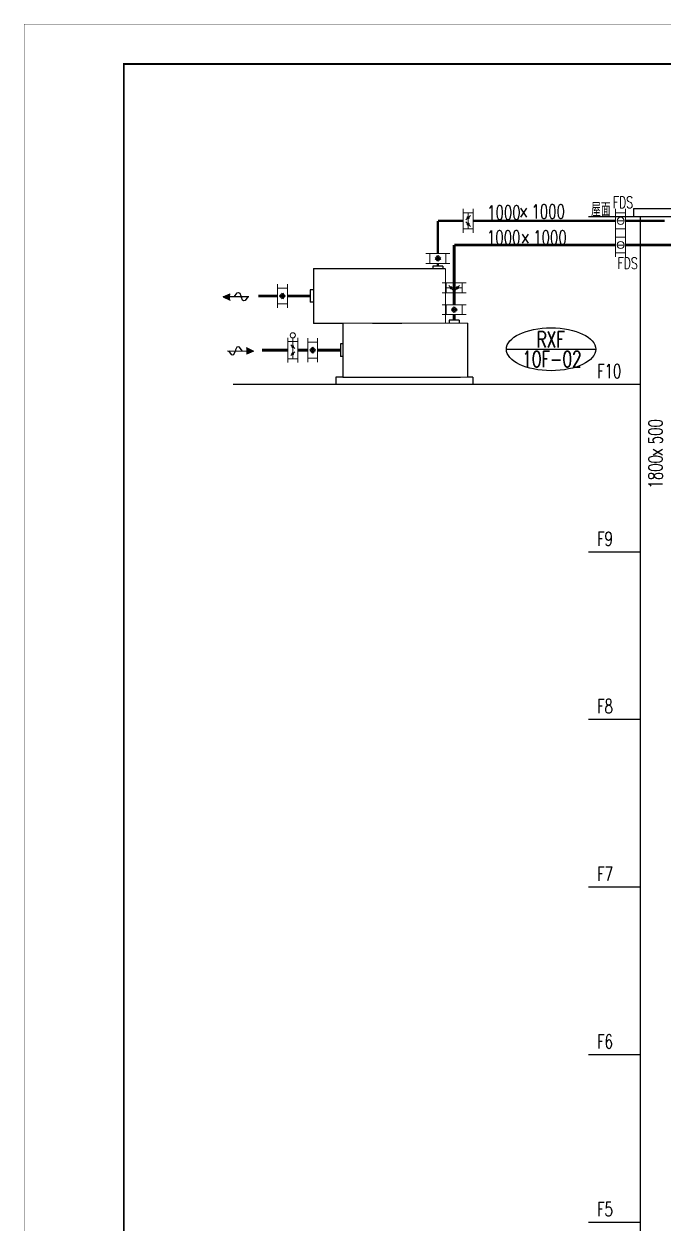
# Model space of a CAD drawing. Extents: x -778003 to -147913, y -2164908 to -814216.
# Drawn here: x -484128 to -468111, y -1140298 to -1110252 of the extents above; entities that cross this region are included whole.
import ezdxf

# ---------------------------------------------------------------- set-up
doc = ezdxf.new("R2010")
doc.units = 0
doc.header["$LTSCALE"] = 1000
doc.header["$MEASUREMENT"] = 0
doc.layers.get('0').update_dxf_attribs({"linetype": 'CONTINUOUS'})
for name, color, linetype in [('ACS_COM', 7, 'CONTINUOUS'), ('ACS_空调机组', 2, 'CONTINUOUS'), ('DUCT-排风标注', 3, 'CONTINUOUS'), ('H-DIM-设备', 3, 'CONTINUOUS')]:
    doc.layers.add(name, color=color, linetype=linetype)
doc.layers.add('ACS_FG_FL', color=7, linetype='CONTINUOUS', lineweight=15)
doc.layers.add('ACS_FG_FM', color=7, linetype='CONTINUOUS', lineweight=15)
doc.styles.add('JD', font='ROMANS2.shx', dxfattribs={"width": 0.7, "bigfont": 'HZDF2.shx'})

# ---------------------------------------------------------------- blocks, each defined once
blk = doc.blocks.new('A1')
for points, const_width in [([(-584266, -1025182), (-500166, -1025182), (-500166, -965782), (-584266, -965782)], 5), ([(-507666, -966782), (-581766, -966782), (-581766, -1024182), (-507666, -1024182)], 50)]:
    blk.add_lwpolyline(points, close=True, dxfattribs=dict(const_width=const_width))
at = {"const_width": 5}
blk.add_lwpolyline([(-584266, -995482), (-584066, -995482)], dxfattribs=at)

msp = doc.modelspace()

# ---------------------------------------------------------------- linework, layer by layer
for p, q in [((-469981.6, -1115075.7), (-468687.1, -1115075.7)), ((-469981.6, -1115075.7), (-468687.1, -1115075.7)), ((-469981.6, -1115075.8), (-468687.1, -1115075.8)), ((-469981.6, -1119275.8), (-468687.1, -1119275.8)), ((-469981.6, -1123475.8), (-468687.1, -1123475.8)), ((-469981.6, -1127675.9), (-468687.1, -1127675.9)), ((-469981.6, -1131875.9), (-468687.1, -1131875.9)), ((-469981.6, -1136076), (-468687.1, -1136076)), ((-469981.6, -1140276), (-468687.1, -1140276))]:
    msp.add_line(p, q)
at = {"color": 4}
for p, q in [((-479131.5, -1117091.4), (-478959.2, -1117010.7)), ((-478488.5, -1117086.4), (-479131.5, -1117091.4)), ((-478857.4, -1117089.2), (-478787.6, -1116991.1)), ((-478787.6, -1116991.1), (-478753.6, -1116982.3)), ((-478753.6, -1116982.3), (-478719.4, -1116993.4)), ((-478719.4, -1116993.4), (-478689.2, -1117064.1)), ((-478689.2, -1117064.1), (-478686.9, -1117079.1)), ((-478686.9, -1117079.1), (-478679.1, -1117104.1)), ((-478515, -1117086.6), (-478580.3, -1117178.5)), ((-479135.5, -1117091.4), (-478962, -1117169.4)), ((-478648.5, -1117176.2), (-478678.7, -1117105.4)), ((-478614.3, -1117187.3), (-478648.5, -1117176.2)), ((-478580.3, -1117178.5), (-478614.3, -1117187.3))]:
    msp.add_line(p, q, dxfattribs=at)
at = {"color": 3}
for p, q in [((-479024.7, -1118443.4), (-478381.8, -1118448.4)), ((-478998.2, -1118443.6), (-478932.9, -1118535.5)), ((-478932.9, -1118535.5), (-478898.9, -1118544.3)), ((-478898.9, -1118544.3), (-478864.7, -1118533.2)), ((-478864.7, -1118533.2), (-478834.5, -1118462.4)), ((-478826.4, -1118436.1), (-478834.1, -1118461.1)), ((-478824, -1118421.1), (-478826.4, -1118436.1)), ((-478793.8, -1118350.4), (-478824, -1118421.1)), ((-478759.6, -1118339.3), (-478793.8, -1118350.4)), ((-478725.6, -1118348.1), (-478759.6, -1118339.3)), ((-478655.9, -1118446.2), (-478725.6, -1118348.1)), ((-478381.8, -1118448.4), (-478554, -1118367.7)), ((-478377.8, -1118448.4), (-478551.3, -1118526.4))]:
    msp.add_line(p, q, dxfattribs=at)
msp.add_lwpolyline([(-481625.2, -1111254.7), (-401025.2, -1111254.7), (-401025.2, -1168654.7), (-481625.2, -1168654.7)], close=True)
at = {"color": 4, "const_width": 69}
for points in [[(-477775, -1117068.8), (-478252.7, -1117068.8)], [(-476951.7, -1117068.8), (-477525, -1117068.8)]]:
    msp.add_lwpolyline(points, dxfattribs=at)
at = {"color": 3, "const_width": 69}
for points in [[(-477516.4, -1118425.8), (-478165.5, -1118425.8)], [(-477017.3, -1118425.8), (-477266.4, -1118425.8)], [(-476194, -1118425.8), (-476767.3, -1118425.8)]]:
    msp.add_lwpolyline(points, dxfattribs=at)
at = {"color": 4}
msp.add_solid([(-478959.2, -1117010.7), (-479131.5, -1117091.4), (-478962, -1117169.4)], dxfattribs=at)
at = {"color": 3}
msp.add_solid([(-478554, -1118367.7), (-478381.8, -1118448.4), (-478551.3, -1118526.4)], dxfattribs=at)
at = {"layer": 'ACS_COM'}
for p, q in [((-468854.4, -1114875.7), (-468854.4, -1115075.7)), ((-468854.4, -1114875.7), (-465423.6, -1114875.7)), ((-468854.4, -1115075.7), (-465423.6, -1115075.7)), ((-468687.1, -1115075.7), (-468687.1, -1157376.2)), ((-476137.5, -1119104.3), (-476308.9, -1119104.3)), ((-476308.9, -1119104.3), (-476308.9, -1119275.7)), ((-476137.5, -1119104.3), (-476308.9, -1119104.3)), ((-476308.9, -1119104.3), (-476308.9, -1119275.7)), ((-472878.9, -1119104.3), (-473002.4, -1119104.3)), ((-472878.9, -1119104.3), (-472878.9, -1119275.7)), ((-472878.9, -1119104.3), (-472878.9, -1119275.7)), ((-478882.8, -1119275.8), (-468687.1, -1119275.8))]:
    msp.add_line(p, q, dxfattribs=at)
at = {"layer": 'ACS_COM', "color": 5, "const_width": 60}
for points in [[(-473753.4, -1115186.7), (-473753.4, -1116001.5)], [(-473121.5, -1115186.7), (-473753.4, -1115186.7)], [(-472516.8, -1115186.7), (-472871.5, -1115186.7)], [(-469298.1, -1115186.7), (-472871.5, -1115186.7)], [(-468067.8, -1115186.7), (-469048.1, -1115186.7)], [(-473753.4, -1116317.4), (-473753.4, -1116251.5)]]:
    msp.add_lwpolyline(points, dxfattribs=at)
at = {"layer": 'ACS_COM', "color": 2, "const_width": 69}
for points in [[(-473344.7, -1115790.7), (-469298.1, -1115790.7)], [(-473344.7, -1117286.1), (-473344.7, -1115790.7)], [(-473344.7, -1117674.4), (-473344.7, -1117536.1)]]:
    msp.add_lwpolyline(points, dxfattribs=at)
at = {"layer": 'ACS_COM', "color": 2}
msp.add_lwpolyline([(-469048.1, -1115790.7, 69, 69, 0), (-466938.9, -1115790.7, 68.6, 68.6, 0), (-466938.8, -1153945.3, 68.6, 68.6, 0), (-465470.1, -1153945.3, 68.6, 68.6, 0)], format="xyseb", dxfattribs=at)
at = {"layer": 'ACS_FG_FL'}
for p, q in [((-473121.5, -1115486.7), (-473121.5, -1114886.7)), ((-473121.5, -1114986.7), (-472871.5, -1114986.7)), ((-472871.5, -1115486.7), (-472871.5, -1114886.7)), ((-469298.1, -1114886.7), (-469298.1, -1115486.7)), ((-469048.1, -1114986.7), (-469298.1, -1114986.7)), ((-469048.1, -1114886.7), (-469048.1, -1115486.7)), ((-473121.5, -1115386.7), (-472871.5, -1115386.7)), ((-469048.1, -1115386.7), (-469298.1, -1115386.7)), ((-469298.1, -1115490.7), (-469298.1, -1116090.7)), ((-469048.1, -1115490.7), (-469048.1, -1116090.7)), ((-469048.1, -1115590.7), (-469298.1, -1115590.7)), ((-473453.4, -1116001.5), (-474053.4, -1116001.5)), ((-473953.4, -1116251.5), (-473953.4, -1116001.5)), ((-473553.4, -1116251.5), (-473553.4, -1116001.5)), ((-469048.1, -1115990.7), (-469298.1, -1115990.7)), ((-473453.4, -1116251.5), (-474053.4, -1116251.5)), ((-477775, -1116768.8), (-477775, -1117368.8)), ((-477525, -1116768.8), (-477525, -1117368.8)), ((-473044.7, -1116736.9), (-473644.7, -1116736.9)), ((-473544.7, -1116986.9), (-473544.7, -1116736.9)), ((-473144.7, -1116986.9), (-473144.7, -1116736.9)), ((-477525, -1116868.8), (-477775, -1116868.8)), ((-473044.7, -1116986.9), (-473644.7, -1116986.9)), ((-477525, -1117268.8), (-477775, -1117268.8)), ((-473044.7, -1117286.1), (-473644.7, -1117286.1)), ((-473544.7, -1117536.1), (-473544.7, -1117286.1)), ((-473144.7, -1117536.1), (-473144.7, -1117286.1)), ((-473044.7, -1117536.1), (-473644.7, -1117536.1)), ((-477017.3, -1118125.8), (-477017.3, -1118725.8)), ((-476767.3, -1118225.8), (-477017.3, -1118225.8)), ((-476767.3, -1118125.8), (-476767.3, -1118725.8)), ((-476767.3, -1118625.8), (-477017.3, -1118625.8))]:
    msp.add_line(p, q, dxfattribs=at)
at = {"layer": 'ACS_FG_FL', "color": 1}
for p, q in [((-477515.2, -1118118.2), (-477515.2, -1118733.4)), ((-477266.4, -1118204.6), (-477515.2, -1118204.6)), ((-477341.9, -1118386.2), (-477439.7, -1118288.5)), ((-477390.8, -1118204.6), (-477390.8, -1118118.2)), ((-477390.8, -1118204.6), (-477390.8, -1118647)), ((-477266.4, -1118118.2), (-477266.4, -1118733.4)), ((-477341.9, -1118465.4), (-477439.7, -1118563.2)), ((-477266.4, -1118647), (-477515.2, -1118647))]:
    msp.add_line(p, q, dxfattribs=at)
at = {"layer": 'ACS_FG_FL', "color": 1, "const_width": 34.6}
for points in [[(-477373.5, -1118337.3, -1), (-477408.1, -1118337.3, -1)], [(-477373.5, -1118514.3, -1), (-477408.1, -1118514.3, -1)]]:
    msp.add_lwpolyline(points, format="xyb", close=True, dxfattribs=at)
at = {"layer": 'ACS_FG_FL', "color": 1}
msp.add_circle((-477390.8, -1118053.4), 64.8, dxfattribs=at)
at = {"layer": 'ACS_FG_FM'}
for p, q in [((-472996.5, -1115386.7), (-472996.5, -1114986.7)), ((-473053.1, -1115163.3), (-472940, -1115050.1)), ((-473053.1, -1115210.1), (-472940, -1115323.3)), ((-469268.4, -1115186.7), (-469077.9, -1115186.7)), ((-469268.4, -1115790.7), (-469077.9, -1115790.7)), ((-473824.7, -1116150.2), (-473729.7, -1116055.2)), ((-473824.7, -1116102.7), (-473729.7, -1116197.8)), ((-473801, -1116079), (-473705.9, -1116174)), ((-473801, -1116174), (-473705.9, -1116079)), ((-473777.2, -1116055.2), (-473682.2, -1116150.2)), ((-473777.2, -1116197.8), (-473682.2, -1116102.7)), ((-477721.3, -1117092.6), (-477626.3, -1116997.5)), ((-477626.3, -1117140.1), (-477721.3, -1117045)), ((-477697.5, -1117116.3), (-477602.5, -1117021.3)), ((-477602.5, -1117116.3), (-477697.5, -1117021.3)), ((-477578.8, -1117092.6), (-477673.8, -1116997.5)), ((-477673.8, -1117140.1), (-477578.8, -1117045)), ((-473144.7, -1116861.9), (-473544.7, -1116861.9)), ((-473368.1, -1116918.5), (-473481.2, -1116805.3)), ((-473321.2, -1116918.5), (-473208.1, -1116805.3)), ((-473415.9, -1117434.8), (-473320.9, -1117339.8)), ((-473415.9, -1117387.3), (-473320.9, -1117482.3)), ((-473392.2, -1117363.5), (-473297.1, -1117458.6)), ((-473392.2, -1117458.6), (-473297.1, -1117363.5)), ((-473368.4, -1117339.8), (-473273.4, -1117434.8)), ((-473368.4, -1117482.3), (-473273.4, -1117387.3)), ((-476963.6, -1118449.6), (-476868.6, -1118354.5)), ((-476868.6, -1118497.1), (-476963.6, -1118402)), ((-476939.8, -1118473.3), (-476844.8, -1118378.3)), ((-476844.8, -1118473.3), (-476939.8, -1118378.3)), ((-476821.1, -1118449.6), (-476916.1, -1118354.5)), ((-476916.1, -1118497.1), (-476821.1, -1118402))]:
    msp.add_line(p, q, dxfattribs=at)
at = {"layer": 'ACS_FG_FM', "const_width": 40}
for points in [[(-473016.5, -1115106.7, -1), (-472976.5, -1115106.7, -1)], [(-473016.5, -1115266.7, -1), (-472976.5, -1115266.7, -1)], [(-473424.7, -1116881.9, -1), (-473424.7, -1116841.9, -1)], [(-473264.7, -1116881.9, -1), (-473264.7, -1116841.9, -1)]]:
    msp.add_lwpolyline(points, format="xyb", close=True, dxfattribs=at)
at = {"layer": 'ACS_FG_FM'}
for centre in [(-469173.1, -1115186.7), (-469173.1, -1115790.7)]:
    msp.add_circle(centre, 90, dxfattribs=at)
at = {"layer": 'ACS_空调机组', "color": 2}
for p, q in [((-473564.1, -1116390.3), (-476868.2, -1116390.3)), ((-476868.2, -1116390.3), (-476868.2, -1117747.3)), ((-473878.4, -1116317.4), (-473878.4, -1116390.3)), ((-473628.4, -1116317.4), (-473878.4, -1116317.4)), ((-473628.4, -1116317.4), (-473628.4, -1116390.3)), ((-476881.7, -1116912.6), (-476951.7, -1116912.6)), ((-476951.7, -1116912.6), (-476951.7, -1117225)), ((-476881.7, -1117225), (-476951.7, -1117225)), ((-473469.7, -1117674.4), (-473469.7, -1117747.3)), ((-473219.7, -1117674.4), (-473469.7, -1117674.4)), ((-473219.7, -1117674.4), (-473219.7, -1117747.3)), ((-476868.2, -1117747.3), (-476137.5, -1117747.3)), ((-476137.5, -1117747.3), (-476137.5, -1119104.3)), ((-473002.4, -1119104.3), (-473002.4, -1117747.3)), ((-476124, -1118269.6), (-476194, -1118269.6)), ((-476194, -1118269.6), (-476194, -1118582)), ((-476124, -1118582), (-476194, -1118582)), ((-476137.5, -1119104.3), (-473185.6, -1119104.3))]:
    msp.add_line(p, q, dxfattribs=at)
at = {"layer": 'ACS_空调机组', "color": 8}
msp.add_line((-475392.6, -1117747.3), (-474661.2, -1117747.3), dxfattribs=at)
at = {"layer": 'ACS_空调机组', "color": 2, "const_width": 25}
for points in [[(-473564.1, -1116390.3), (-476868.2, -1116390.3), (-476868.2, -1117747.3), (-476137.5, -1117747.3), (-474661.2, -1117747.3)], [(-473564.1, -1117747.3), (-473564.1, -1116390.3)], [(-473002.4, -1117747.3), (-473002.4, -1119104.3), (-476137.5, -1119104.3), (-476137.5, -1117747.3)], [(-476124, -1117747.3), (-475392.6, -1117747.3)], [(-474661.2, -1117747.3), (-473002.4, -1117747.3)]]:
    msp.add_lwpolyline(points, dxfattribs=at)
at = {"layer": 'H-DIM-设备'}
msp.add_line((-472037.6, -1118402.2), (-469797.6, -1118402.2), dxfattribs=at)
msp.add_ellipse((-470917.6, -1118402.2), major_axis=(-1120, 0), ratio=0.48, dxfattribs=at)

# ---------------------------------------------------------------- block references
msp.add_blockref('A1', (100141.1, -144472.9))

# ---------------------------------------------------------------- texts
at = {"linetype": 'Continuous', "style": 'JD', "width": 0.7}
for s, height, p in [('屋面', 347.29, (-469912.5, -1115075.8)), ('F10', 350, (-469765.8, -1119124.8)), ('F9', 350, (-469765.8, -1123324.9)), ('F8', 350, (-469765.8, -1127524.9)), ('F7', 350, (-469765.8, -1131725)), ('F6', 350, (-469765.8, -1135925)), ('F5', 350, (-469765.8, -1140125.1))]:
    msp.add_text(s, height=height, dxfattribs=at).set_placement(p)
at = {"layer": 'ACS_FG_FM', "style": 'JD', "width": 0.7}
for p in [(-469367.3, -1114864.2), (-469249.8, -1116389.7)]:
    msp.add_text('FDS', height=285.71, dxfattribs=at).set_placement(p)
at = {"layer": 'DUCT-排风标注', "style": 'JD', "width": 0.7}
for s, height, rotation, p in [('1000', 350, 360, (-472519.6, -1115153)), ('×', 347.3, 360, (-471724.2, -1115128.8)), ('1000', 350, 360, (-471409.2, -1115128.8)), ('1000', 350, 360, (-472524.5, -1115779.9)), ('×', 347.3, 360, (-471679.8, -1115779.9)), ('1000', 350, 360, (-471364.8, -1115779.9)), ('500', 350, 90, (-468124.4, -1120782.6)), ('×', 347.3, 90, (-468094.2, -1121093)), ('1800', 350, 90, (-468124.4, -1121893))]:
    msp.add_text(s, height=height, rotation=rotation, dxfattribs=at).set_placement(p)
at = {"layer": 'H-DIM-设备', "style": 'JD', "width": 0.7}
for tag, p in [('RXF', (-471276.4, -1118361)), ('10F-02', (-471638.4, -1118848.7))]:
    msp.add_attdef(tag, p, 'xxx', height=400, dxfattribs=at)

doc.saveas('drawing.dxf')
